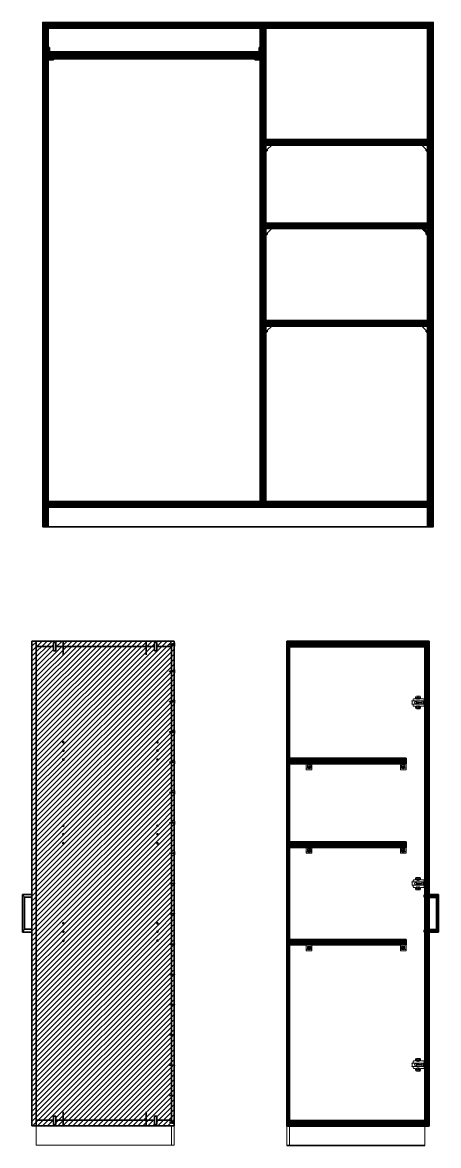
# Model space of a CAD drawing. Header units: millimetres. Extents: x -36975 to 2153, y -5493 to 9259.
# Drawn here: x -13756 to -12264, y -5493 to -1461 of the extents above; entities that cross this region are included whole.
import ezdxf

# ---------------------------------------------------------------- set-up
doc = ezdxf.new("R2010")
doc.units = ezdxf.units.MM
for name, color, linetype, lineweight in [('A-DETL-MCUT', 255, 'Continuous', 35), ('A-ELEV-MBE', 7, 'Continuous', 18), ('A-ELEV-MBE1', 7, 'Continuous', 18), ('A-SECT-MCUT', 7, 'Continuous', 35), ('A-SECT-MCUT1', 7, 'Continuous', 35)]:
    doc.layers.add(name, color=color, linetype=linetype, lineweight=lineweight)

msp = doc.modelspace()

# ---------------------------------------------------------------- hatches: boundary and pattern name
at = {"layer": 'A-SECT-MCUT', "lineweight": 13, "true_color": 0x636466}
h = msp.add_hatch(dxfattribs=at)
h.set_pattern_fill('ANSI31', color=251)
h.paths.add_polyline_path([(-12303.3, -1461.4), (-13663.3, -1461.4), (-13663.3, -1481.4), (-12303.3, -1481.4)])
h.paths.add_polyline_path([(-12883.3, -1481.4), (-12903.3, -1481.4), (-12903.3, -1556.4), (-12897.3, -1556.4), (-12895.8, -1557.4), (-12895.8, -1560.4), (-12897.3, -1561.4), (-12903.3, -1561.4), (-12903.3, -1586), (-12897.2, -1586.1), (-12895.7, -1587.1), (-12895.8, -1590.1), (-12897.3, -1591.1), (-12903.3, -1591), (-12903.3, -1596), (-12903.3, -3181.4), (-12883.3, -3181.4)])
h.paths.add_polyline_path([(-12283.3, -1461.4), (-12303.3, -1461.4), (-12303.3, -1481.4), (-12303.3, -2211), (-12294, -2211, -0.384664), (-12289.8, -2214.6), (-12289.8, -2214.6, -0.341781), (-12293.8, -2217.8), (-12303.3, -2217.8), (-12303.3, -2222.4), (-12303.3, -3271.4), (-12283.3, -3271.4)])
h.paths.add_polyline_path([(-12907.3, -1567), (-13659.3, -1567), (-13659.3, -1592), (-13644.3, -1592), (-12922.3, -1592), (-12907.3, -1592)])
h.paths.add_polyline_path([(-13663.3, -1461.4), (-13683.3, -1461.4), (-13683.3, -3271.4), (-13663.3, -3271.4), (-13663.3, -1591), (-13669.3, -1591.1), (-13670.8, -1590.1), (-13670.8, -1587.1), (-13669.3, -1586.1), (-13663.3, -1586), (-13663.3, -1561.4), (-13669.3, -1561.4), (-13670.8, -1560.4), (-13670.8, -1557.4), (-13669.3, -1556.4), (-13663.3, -1556.4), (-13663.3, -1551.4)])
h.paths.add_polyline_path([(-12303.3, -1881.4), (-12883.3, -1881.4), (-12883.3, -1901.4), (-12303.3, -1901.4)])
h.paths.add_polyline_path([(-12303.3, -2181.4), (-12883.3, -2181.4), (-12883.3, -2201.4), (-12321.3, -2201.4), (-12321.3, -2193.9), (-12316.3, -2193.9), (-12316.3, -2201.4), (-12303.3, -2201.4)])
h.paths.add_polyline_path([(-12303.3, -2531.4), (-12883.3, -2531.4), (-12883.3, -2551.4), (-12303.3, -2551.4)])
h.paths.add_polyline_path([(-12303.3, -3181.4), (-13663.3, -3181.4), (-13663.3, -3201.4), (-12303.3, -3201.4)])
h = msp.add_hatch(dxfattribs=at)
h.set_pattern_fill('ANSI31', color=251, scale=4)
h.paths.add_polyline_path([(-13221.8, -4443.2), (-13228.8, -4443.2), (-13229.4, -4442.8), (-13221.8, -4442.8), (-13221.8, -4334.4), (-13228.8, -4334.4), (-13229.4, -4334), (-13221.8, -4334), (-13221.8, -4225.7), (-13228.8, -4225.7), (-13229.4, -4225.3), (-13221.8, -4225.3), (-13221.8, -4116.9), (-13228.8, -4116.9), (-13229.4, -4116.5), (-13221.8, -4116.5), (-13221.8, -4008.2), (-13228.8, -4008.2), (-13229.4, -4007.8), (-13221.8, -4007.8), (-13221.8, -3899.4), (-13228.8, -3899.4), (-13229.4, -3899), (-13221.8, -3899), (-13221.8, -3790.7), (-13228.8, -3790.7), (-13229.4, -3790.3), (-13221.8, -3790.3), (-13221.8, -3701.7), (-13274.2, -3701.7), (-13274.2, -3716.7), (-13282.2, -3716.7), (-13282.2, -3701.7), (-13305.9, -3701.7), (-13636.4, -3701.7), (-13636.4, -3716.7), (-13644.4, -3716.7), (-13644.4, -3701.7), (-13706.8, -3701.7), (-13706.8, -5401.7), (-13644.4, -5401.7), (-13644.4, -5386.7), (-13636.4, -5386.7), (-13636.4, -5401.7), (-13612.7, -5401.7), (-13282.2, -5401.7), (-13282.2, -5386.7), (-13274.2, -5386.7), (-13274.2, -5401.7), (-13221.8, -5401.7)])
h.paths.add_polyline_path([(-13269.4, -4757.3, -1), (-13274.2, -4757.3, -1)], flags=16)
h.paths.add_polyline_path([(-13269.4, -4724.9, -1), (-13274.2, -4724.9, -1)], flags=16)
h.paths.add_polyline_path([(-13269.4, -4694.9, -1), (-13274.2, -4694.9, -1)], flags=16)
h.paths.add_polyline_path([(-13611.7, -4757.3, -1), (-13606.9, -4757.3, -1)], flags=16)
h.paths.add_polyline_path([(-13611.7, -4724.9, -1), (-13606.9, -4724.9, -1)], flags=16)
h.paths.add_polyline_path([(-13611.7, -4694.9, -1), (-13606.9, -4694.9, -1)], flags=16)
h.paths.add_polyline_path([(-13269.4, -4407.3, -1), (-13274.2, -4407.3, -1)], flags=16)
h.paths.add_polyline_path([(-13269.4, -4374.9, -1), (-13274.2, -4374.9, -1)], flags=16)
h.paths.add_polyline_path([(-13611.7, -4407.3, -1), (-13606.9, -4407.3, -1)], flags=16)
h.paths.add_polyline_path([(-13269.4, -4344.9, -1), (-13274.2, -4344.9, -1)], flags=16)
h.paths.add_polyline_path([(-13611.7, -4374.9, -1), (-13606.9, -4374.9, -1)], flags=16)
h.paths.add_polyline_path([(-13611.7, -4344.9, -1), (-13606.9, -4344.9, -1)], flags=16)
h.paths.add_polyline_path([(-13269.4, -4107.3, -1), (-13274.2, -4107.3, -1)], flags=16)
h.paths.add_polyline_path([(-13269.4, -4074.9, -1), (-13274.2, -4074.9, -1)], flags=16)
h.paths.add_polyline_path([(-13611.7, -4107.3, -1), (-13606.9, -4107.3, -1)], flags=16)
h.paths.add_polyline_path([(-13269.4, -4044.9, -1), (-13274.2, -4044.9, -1)], flags=16)
h.paths.add_polyline_path([(-13611.7, -4074.9, -1), (-13606.9, -4074.9, -1)], flags=16)
h.paths.add_polyline_path([(-13611.7, -4044.9, -1), (-13606.9, -4044.9, -1)], flags=16)
h.paths.add_polyline_path([(-13312, -3681.7), (-13610.4, -3681.7), (-13610.4, -3701.7), (-13312, -3701.7)])
h.paths.add_polyline_path([(-13221.8, -3691.7), (-13211.8, -3691.7), (-13211.8, -3689.1), (-13211.8, -3681.7), (-13312, -3681.7), (-13312, -3701.7), (-13305.9, -3701.7), (-13282.2, -3701.7), (-13282.2, -3686.7), (-13274.2, -3686.7), (-13274.2, -3701.7), (-13221.8, -3701.7), (-13221.8, -3694.3), (-13229.4, -3694.3), (-13228.8, -3693.9), (-13221.8, -3693.9)])
h.paths.add_polyline_path([(-13610.4, -3681.7), (-13706.8, -3681.7), (-13706.8, -3701.7), (-13644.4, -3701.7), (-13644.4, -3686.7), (-13636.4, -3686.7), (-13636.4, -3701.7), (-13610.4, -3701.7)])
h.paths.add_polyline_path([(-13211.8, -3694.3), (-13221.8, -3694.3), (-13221.8, -3701.7), (-13221.8, -3790.3), (-13211.8, -3790.3)])
h.paths.add_polyline_path([(-13211.8, -3790.7), (-13221.8, -3790.7), (-13221.8, -3899), (-13211.8, -3899), (-13211.8, -3894.2)])
h.paths.add_polyline_path([(-13211.8, -3899.4), (-13221.8, -3899.4), (-13221.8, -4007.8), (-13211.8, -4007.8)])
h.paths.add_polyline_path([(-13211.8, -4008.2), (-13221.8, -4008.2), (-13221.8, -4116.5), (-13211.8, -4116.5)])
h.paths.add_polyline_path([(-13211.8, -4116.9), (-13221.8, -4116.9), (-13221.8, -4225.3), (-13211.8, -4225.3), (-13211.8, -4220.5)])
h.paths.add_polyline_path([(-13211.8, -4225.7), (-13221.8, -4225.7), (-13221.8, -4334), (-13211.8, -4334), (-13211.8, -4329.2)])
h.paths.add_polyline_path([(-13211.8, -4334.4), (-13221.8, -4334.4), (-13221.8, -4442.8), (-13211.8, -4442.8)])
h.paths.add_polyline_path([(-13211.8, -5411.7), (-13221.8, -5411.7), (-13221.8, -5312.9), (-13211.8, -5312.9)])
h.paths.add_polyline_path([(-13211.8, -4443.2), (-13221.8, -4443.2), (-13221.8, -5312.9), (-13211.8, -5312.9)])
h.paths.add_polyline_path([(-13706.8, -3681.7), (-13721.8, -3681.7), (-13721.8, -5421.7), (-13706.8, -5421.7)])
h.paths.add_polyline_path([(-13612.7, -5401.7), (-13636.4, -5401.7), (-13636.4, -5416.7), (-13644.4, -5416.7), (-13644.4, -5401.7), (-13706.8, -5401.7), (-13706.8, -5421.7), (-13211.8, -5421.7), (-13211.8, -5411.7), (-13221.8, -5411.7), (-13221.8, -5401.7), (-13274.2, -5401.7), (-13274.2, -5416.7), (-13282.2, -5416.7), (-13282.2, -5401.7)])
h = msp.add_hatch(dxfattribs=at)
h.set_pattern_fill('ANSI31', color=251)
h.paths.add_polyline_path([(-12313.3, -3682.5), (-12808.3, -3682.5), (-12808.3, -3692.5), (-12798.3, -3692.5), (-12798.3, -3702.5), (-12313.3, -3702.5)])
h.paths.add_polyline_path([(-12380.8, -4102.5), (-12798.3, -4102.5), (-12798.3, -4122.5), (-12380.8, -4122.5)])
h.paths.add_polyline_path([(-12380.8, -4402.5), (-12798.3, -4402.5), (-12798.3, -4422.5), (-12380.8, -4422.5)])
h.paths.add_polyline_path([(-12380.8, -4752.5), (-12798.3, -4752.5), (-12798.3, -4772.5), (-12380.8, -4772.5)])
h.paths.add_polyline_path([(-12313.3, -5402.5), (-12798.3, -5402.5), (-12798.3, -5412.5), (-12808.3, -5412.5), (-12808.3, -5422.5), (-12313.3, -5422.5)])
h.paths.add_polyline_path([(-12798.3, -3702.5), (-12798.3, -3692.5), (-12808.3, -3692.5), (-12808.3, -5412.5), (-12798.3, -5412.5), (-12798.3, -5402.5)])
edge = h.paths.add_edge_path()
edge.add_line((-12298.3, -3682.5), (-12313.3, -3682.5))
edge.add_line((-12313.3, -3682.5), (-12313.3, -3702.5))
edge.add_line((-12313.3, -3702.5), (-12313.3, -5422.5))
edge.add_line((-12313.3, -5422.5), (-12298.3, -5422.5))
edge.add_line((-12298.3, -5422.5), (-12298.3, -4727.8))
edge.add_arc((-12293.2, -4722.2), 7.53, 177.0972, 227.9542, ccw=False)
edge.add_line((-12300.8, -4721.8), (-12298.5, -4721.8))
edge.add_line((-12298.5, -4721.8), (-12300.5, -4720))
edge.add_arc((-12293.2, -4722.2), 7.53, 132.0458, 163.4494, ccw=False)
edge.add_line((-12298.3, -4716.6), (-12298.3, -4602.3))
edge.add_arc((-12293.2, -4596.7), 7.53, 177.0972, 227.9542, ccw=False)
edge.add_line((-12300.8, -4596.3), (-12298.5, -4596.3))
edge.add_line((-12298.5, -4596.3), (-12300.5, -4594.5))
edge.add_arc((-12293.2, -4596.7), 7.53, 132.0458, 163.4494, ccw=False)
edge.add_line((-12298.3, -4591.1), (-12298.3, -3682.5))
h.paths.add_polyline_path([(-12264.3, -4591.7), (-12298.3, -4591.7), (-12298.3, -4595.4), (-12292.5, -4595.4), (-12289.5, -4596.6), (-12292.5, -4597.8), (-12277.5, -4597.8), (-12298.3, -4597.8), (-12298.3, -4600.7), (-12298.3, -4601.7), (-12271.3, -4601.7), (-12271.3, -4717.2), (-12298.3, -4717.2), (-12298.3, -4720.9), (-12292.5, -4720.9), (-12289.5, -4722.1), (-12292.5, -4723.3), (-12277.5, -4723.3), (-12298.3, -4723.3), (-12298.3, -4727.2), (-12264.3, -4727.2)])

# ---------------------------------------------------------------- linework, layer by layer
msp.add_line((-12903.3, -1551.4), (-12903.3, -1596))
msp.add_line((-12903.3, -1551.4), (-12903.3, -1596))
at = {"layer": 'A-DETL-MCUT'}
for points in [[(-13636.4, -3686.7), (-13644.4, -3686.7), (-13644.4, -3716.7), (-13636.4, -3716.7)], [(-13274.2, -3686.7), (-13282.2, -3686.7), (-13282.2, -3716.7), (-13274.2, -3716.7)], [(-13636.4, -5416.7), (-13644.4, -5416.7), (-13644.4, -5386.7), (-13636.4, -5386.7)], [(-13274.2, -5416.7), (-13282.2, -5416.7), (-13282.2, -5386.7), (-13274.2, -5386.7)]]:
    msp.add_lwpolyline(points, close=True, dxfattribs=at)
for centre in [(-13609.3, -4044.9), (-13271.8, -4044.9), (-13609.3, -4074.9), (-13609.3, -4107.3), (-13271.8, -4074.9), (-13271.8, -4107.3), (-13609.3, -4344.9), (-13271.8, -4344.9), (-13609.3, -4374.9), (-13271.8, -4374.9), (-13609.3, -4407.3), (-13271.8, -4407.3), (-13609.3, -4694.9), (-13271.8, -4694.9), (-13609.3, -4724.9), (-13609.3, -4757.3), (-13271.8, -4724.9), (-13271.8, -4757.3)]:
    msp.add_circle(centre, 2.41, dxfattribs=at)
at = {"layer": 'A-ELEV-MBE'}
for p, q in [((-12738.3, -4438.5), (-12734.3, -4438.5)), ((-13755.8, -4590.9), (-13748.8, -4600.9)), ((-13748.8, -4716.4), (-13755.8, -4726.4)), ((-13706.8, -5491.7), (-13706.8, -5421.7)), ((-13221.8, -5421.7), (-13221.8, -5491.7)), ((-13211.8, -5421.7), (-13211.8, -5491.7)), ((-12808.3, -5422.5), (-12808.3, -5492.5)), ((-12798.3, -5422.5), (-12798.3, -5492.5)), ((-12313.3, -5492.5), (-12313.3, -5422.5)), ((-13211.8, -5491.7), (-13706.8, -5491.7))]:
    msp.add_line(p, q, dxfattribs=at)
at = {"layer": 'A-ELEV-MBE1'}
for p, q in [((-12314.8, -3896.5), (-12359.8, -3896.5)), ((-12359.8, -3897.5), (-12359.8, -3896.5)), ((-12359.8, -3897.5), (-12358.3, -3897.5)), ((-12359.8, -3908.5), (-12359.8, -3907.5)), ((-12359.8, -3907.5), (-12358.3, -3907.5)), ((-12314.8, -3908.5), (-12359.8, -3908.5)), ((-12358.3, -3907.5), (-12358.3, -3897.5)), ((-12354.8, -3891), (-12354.8, -3896.5)), ((-12354.8, -3908.5), (-12354.8, -3914)), ((-12346.8, -3889), (-12352.8, -3889)), ((-12346.8, -3889), (-12346.8, -3883)), ((-12344.8, -3898.1), (-12344.8, -3907)), ((-12343.8, -3880), (-12331.8, -3880)), ((-12343.3, -3885.5), (-12343.3, -3888.7)), ((-12342.8, -3898.9), (-12342.8, -3906.1)), ((-12333.2, -3900.5), (-12341.5, -3900.5)), ((-12341.5, -3904.5), (-12333.2, -3904.5)), ((-12339.3, -3888.7), (-12339.3, -3885.5)), ((-12336.3, -3885.5), (-12336.3, -3888.7)), ((-12332.3, -3888.7), (-12332.3, -3885.5)), ((-12328.8, -3883), (-12328.8, -3889)), ((-12328.8, -3889), (-12317.8, -3889)), ((-12322.7, -3896.5), (-12322.7, -3908.5)), ((-12314.8, -3897.5), (-12317.8, -3897.5)), ((-12317.8, -3907.5), (-12317.8, -3897.5)), ((-12314.8, -3907.5), (-12317.8, -3907.5)), ((-12315.8, -3891), (-12315.8, -3896.5)), ((-12315.8, -3897.5), (-12315.8, -3907.5)), ((-12315.8, -3908.5), (-12315.8, -3914)), ((-12314.8, -3881.5), (-12314.8, -3923.5)), ((-12314.8, -3897.5), (-12314.8, -3896.5)), ((-12314.8, -3907.5), (-12314.8, -3908.5)), ((-12313.3, -3880), (-12313.3, -3880)), ((-12346.8, -3916), (-12352.8, -3916)), ((-12346.8, -3922), (-12346.8, -3916)), ((-12331.8, -3925), (-12343.8, -3925)), ((-12343.5, -3919.8), (-12343.5, -3916.1)), ((-12339, -3916.1), (-12339, -3919.8)), ((-12336.5, -3919.8), (-12336.5, -3916.1)), ((-12332, -3916.1), (-12332, -3919.8)), ((-12328.8, -3916), (-12328.8, -3922)), ((-12328.8, -3916), (-12317.8, -3916)), ((-12313.3, -3925), (-12313.3, -3925)), ((-12718.3, -4122.5), (-12738.3, -4122.5)), ((-12738.3, -4122.5), (-12738.3, -4143.5)), ((-12738.3, -4138.5), (-12734.3, -4138.5)), ((-12718.3, -4143.5), (-12738.3, -4143.5)), ((-12722.3, -4127.5), (-12734.3, -4127.5)), ((-12734.3, -4138.5), (-12734.3, -4127.5)), ((-12722.3, -4138.5), (-12722.3, -4127.5)), ((-12718.3, -4138.5), (-12722.3, -4138.5)), ((-12718.3, -4122.5), (-12718.3, -4143.5)), ((-12400.8, -4122.5), (-12400.8, -4143.5)), ((-12400.8, -4138.5), (-12396.8, -4138.5)), ((-12380.8, -4143.5), (-12400.8, -4143.5)), ((-12384.8, -4127.5), (-12396.8, -4127.5)), ((-12396.8, -4138.5), (-12396.8, -4127.5)), ((-12391.4, -4134.9), (-12394.4, -4134.9)), ((-12391.4, -4136.2), (-12394.4, -4136.2)), ((-12391.4, -4134.9), (-12391.4, -4131.9)), ((-12391.4, -4136.2), (-12391.4, -4139.2)), ((-12390.1, -4134.9), (-12390.1, -4131.9)), ((-12390.1, -4134.9), (-12387.1, -4134.9)), ((-12390.1, -4136.2), (-12390.1, -4139.2)), ((-12390.1, -4136.2), (-12387.1, -4136.2)), ((-12384.8, -4138.5), (-12384.8, -4127.5)), ((-12380.8, -4138.5), (-12384.8, -4138.5)), ((-12380.8, -4122.5), (-12380.8, -4143.5)), ((-12738.3, -4422.5), (-12738.3, -4443.5)), ((-12722.3, -4427.5), (-12734.3, -4427.5)), ((-12734.3, -4438.5), (-12734.3, -4427.5)), ((-12722.3, -4438.5), (-12722.3, -4427.5)), ((-12718.3, -4422.5), (-12718.3, -4443.5)), ((-12400.8, -4422.5), (-12400.8, -4443.5)), ((-12384.8, -4427.5), (-12396.8, -4427.5)), ((-12396.8, -4438.5), (-12396.8, -4427.5)), ((-12391.4, -4434.9), (-12391.4, -4431.9)), ((-12390.1, -4434.9), (-12390.1, -4431.9)), ((-12384.8, -4438.5), (-12384.8, -4427.5)), ((-12380.8, -4422.5), (-12380.8, -4443.5)), ((-12718.3, -4443.5), (-12738.3, -4443.5)), ((-12718.3, -4438.5), (-12722.3, -4438.5)), ((-12400.8, -4438.5), (-12396.8, -4438.5)), ((-12380.8, -4443.5), (-12400.8, -4443.5)), ((-12391.4, -4434.9), (-12394.4, -4434.9)), ((-12391.4, -4436.2), (-12394.4, -4436.2)), ((-12391.4, -4436.2), (-12391.4, -4439.2)), ((-12390.1, -4434.9), (-12387.1, -4434.9)), ((-12390.1, -4436.2), (-12390.1, -4439.2)), ((-12390.1, -4436.2), (-12387.1, -4436.2)), ((-12380.8, -4438.5), (-12384.8, -4438.5)), ((-12314.8, -4546.5), (-12359.8, -4546.5)), ((-12359.8, -4547.5), (-12359.8, -4546.5)), ((-12359.8, -4547.5), (-12358.3, -4547.5)), ((-12358.3, -4557.5), (-12358.3, -4547.5)), ((-12354.8, -4541), (-12354.8, -4546.5)), ((-12346.8, -4539), (-12352.8, -4539)), ((-12346.8, -4539), (-12346.8, -4533)), ((-12344.8, -4548.1), (-12344.8, -4557)), ((-12343.8, -4530), (-12331.8, -4530)), ((-12343.3, -4535.5), (-12343.3, -4538.7)), ((-12342.8, -4548.9), (-12342.8, -4556.1)), ((-12333.2, -4550.5), (-12341.5, -4550.5)), ((-12341.5, -4554.5), (-12333.2, -4554.5)), ((-12339.3, -4538.7), (-12339.3, -4535.5)), ((-12336.3, -4535.5), (-12336.3, -4538.7)), ((-12332.3, -4538.7), (-12332.3, -4535.5)), ((-12328.8, -4533), (-12328.8, -4539)), ((-12328.8, -4539), (-12317.8, -4539)), ((-12322.7, -4546.5), (-12322.7, -4558.5)), ((-12314.8, -4547.5), (-12317.8, -4547.5)), ((-12317.8, -4557.5), (-12317.8, -4547.5)), ((-12315.8, -4541), (-12315.8, -4546.5)), ((-12315.8, -4547.5), (-12315.8, -4557.5)), ((-12314.8, -4531.5), (-12314.8, -4573.5)), ((-12314.8, -4547.5), (-12314.8, -4546.5)), ((-12313.3, -4530), (-12313.3, -4530)), ((-12359.8, -4558.5), (-12359.8, -4557.5)), ((-12359.8, -4557.5), (-12358.3, -4557.5)), ((-12314.8, -4558.5), (-12359.8, -4558.5)), ((-12354.8, -4558.5), (-12354.8, -4564)), ((-12346.8, -4566), (-12352.8, -4566)), ((-12346.8, -4572), (-12346.8, -4566)), ((-12331.8, -4575), (-12343.8, -4575)), ((-12343.5, -4569.8), (-12343.5, -4566.1)), ((-12339, -4566.1), (-12339, -4569.8)), ((-12336.5, -4569.8), (-12336.5, -4566.1)), ((-12332, -4566.1), (-12332, -4569.8)), ((-12328.8, -4566), (-12328.8, -4572)), ((-12328.8, -4566), (-12317.8, -4566)), ((-12314.8, -4557.5), (-12317.8, -4557.5)), ((-12315.8, -4558.5), (-12315.8, -4564)), ((-12314.8, -4557.5), (-12314.8, -4558.5)), ((-12313.3, -4575), (-12313.3, -4575)), ((-12738.3, -4772.5), (-12738.3, -4793.5)), ((-12738.3, -4788.5), (-12734.3, -4788.5)), ((-12718.3, -4793.5), (-12738.3, -4793.5)), ((-12722.3, -4777.5), (-12734.3, -4777.5)), ((-12734.3, -4788.5), (-12734.3, -4777.5)), ((-12722.3, -4788.5), (-12722.3, -4777.5)), ((-12718.3, -4788.5), (-12722.3, -4788.5)), ((-12718.3, -4772.5), (-12718.3, -4793.5)), ((-12400.8, -4772.5), (-12400.8, -4793.5)), ((-12400.8, -4788.5), (-12396.8, -4788.5)), ((-12380.8, -4793.5), (-12400.8, -4793.5)), ((-12384.8, -4777.5), (-12396.8, -4777.5)), ((-12396.8, -4788.5), (-12396.8, -4777.5)), ((-12384.8, -4788.5), (-12384.8, -4777.5)), ((-12380.8, -4788.5), (-12384.8, -4788.5)), ((-12380.8, -4772.5), (-12380.8, -4793.5)), ((-12314.8, -5196.5), (-12359.8, -5196.5)), ((-12359.8, -5197.5), (-12359.8, -5196.5)), ((-12359.8, -5197.5), (-12358.3, -5197.5)), ((-12358.3, -5207.5), (-12358.3, -5197.5)), ((-12354.8, -5191), (-12354.8, -5196.5)), ((-12346.8, -5189), (-12352.8, -5189)), ((-12346.8, -5189), (-12346.8, -5183)), ((-12344.8, -5198.1), (-12344.8, -5207)), ((-12343.8, -5180), (-12331.8, -5180)), ((-12343.3, -5185.5), (-12343.3, -5188.7)), ((-12342.8, -5198.9), (-12342.8, -5206.1)), ((-12339.3, -5188.7), (-12339.3, -5185.5)), ((-12336.3, -5185.5), (-12336.3, -5188.7)), ((-12332.3, -5188.7), (-12332.3, -5185.5)), ((-12328.8, -5183), (-12328.8, -5189)), ((-12328.8, -5189), (-12317.8, -5189)), ((-12322.7, -5196.5), (-12322.7, -5208.5)), ((-12314.8, -5197.5), (-12317.8, -5197.5)), ((-12317.8, -5207.5), (-12317.8, -5197.5)), ((-12315.8, -5191), (-12315.8, -5196.5)), ((-12315.8, -5197.5), (-12315.8, -5207.5)), ((-12314.8, -5181.5), (-12314.8, -5223.5)), ((-12314.8, -5197.5), (-12314.8, -5196.5)), ((-12313.3, -5180), (-12313.3, -5180)), ((-12359.8, -5208.5), (-12359.8, -5207.5)), ((-12359.8, -5207.5), (-12358.3, -5207.5)), ((-12314.8, -5208.5), (-12359.8, -5208.5)), ((-12354.8, -5208.5), (-12354.8, -5214)), ((-12346.8, -5216), (-12352.8, -5216)), ((-12346.8, -5222), (-12346.8, -5216)), ((-12331.8, -5225), (-12343.8, -5225)), ((-12343.5, -5219.8), (-12343.5, -5216.1)), ((-12333.2, -5200.5), (-12341.5, -5200.5)), ((-12341.5, -5204.5), (-12333.2, -5204.5)), ((-12339, -5216.1), (-12339, -5219.8)), ((-12336.5, -5219.8), (-12336.5, -5216.1)), ((-12332, -5216.1), (-12332, -5219.8)), ((-12328.8, -5216), (-12328.8, -5222)), ((-12328.8, -5216), (-12317.8, -5216)), ((-12314.8, -5207.5), (-12317.8, -5207.5)), ((-12315.8, -5208.5), (-12315.8, -5214)), ((-12314.8, -5207.5), (-12314.8, -5208.5)), ((-12313.3, -5225), (-12313.3, -5225))]:
    msp.add_line(p, q, dxfattribs=at)
at = {"layer": 'A-ELEV-MBE1', "linetype": 'Continuous'}
for p, q in [((-12728.9, -4134.9), (-12731.9, -4134.9)), ((-12728.9, -4136.2), (-12731.9, -4136.2)), ((-12728.9, -4134.9), (-12728.9, -4131.9)), ((-12728.9, -4136.2), (-12728.9, -4139.2)), ((-12727.6, -4134.9), (-12727.6, -4131.9)), ((-12727.6, -4134.9), (-12724.6, -4134.9)), ((-12727.6, -4136.2), (-12727.6, -4139.2)), ((-12727.6, -4136.2), (-12724.6, -4136.2)), ((-12728.9, -4434.9), (-12728.9, -4431.9)), ((-12727.6, -4434.9), (-12727.6, -4431.9)), ((-12728.9, -4434.9), (-12731.9, -4434.9)), ((-12728.9, -4436.2), (-12731.9, -4436.2)), ((-12728.9, -4436.2), (-12728.9, -4439.2)), ((-12727.6, -4434.9), (-12724.6, -4434.9)), ((-12727.6, -4436.2), (-12727.6, -4439.2)), ((-12727.6, -4436.2), (-12724.6, -4436.2)), ((-12728.9, -4784.9), (-12731.9, -4784.9)), ((-12728.9, -4786.2), (-12731.9, -4786.2)), ((-12728.9, -4784.9), (-12728.9, -4781.9)), ((-12728.9, -4786.2), (-12728.9, -4789.2)), ((-12727.6, -4784.9), (-12727.6, -4781.9)), ((-12727.6, -4784.9), (-12724.6, -4784.9)), ((-12727.6, -4786.2), (-12727.6, -4789.2)), ((-12727.6, -4786.2), (-12724.6, -4786.2)), ((-12391.4, -4784.9), (-12394.4, -4784.9)), ((-12391.4, -4786.2), (-12394.4, -4786.2)), ((-12391.4, -4784.9), (-12391.4, -4781.9)), ((-12391.4, -4786.2), (-12391.4, -4789.2)), ((-12390.1, -4784.9), (-12390.1, -4781.9)), ((-12390.1, -4784.9), (-12387.1, -4784.9)), ((-12390.1, -4786.2), (-12390.1, -4789.2)), ((-12390.1, -4786.2), (-12387.1, -4786.2))]:
    msp.add_line(p, q, dxfattribs=at)
at = {"layer": 'A-ELEV-MBE1'}
for centre, radius in [((-12345.5, -3902.5), 4.5), ((-12334.3, -3902.5), 2), ((-12327.4, -3902.5), 2), ((-12728.3, -4135.5), 5), ((-12390.8, -4135.5), 5), ((-12728.3, -4435.5), 5), ((-12390.8, -4435.5), 5), ((-12345.5, -4552.5), 4.5), ((-12334.3, -4552.5), 2), ((-12327.4, -4552.5), 2), ((-12728.3, -4785.5), 5), ((-12390.8, -4785.5), 5), ((-12345.5, -5202.5), 4.5), ((-12334.3, -5202.5), 2), ((-12327.4, -5202.5), 2)]:
    msp.add_circle(centre, radius, dxfattribs=at)
for centre, radius, start, end in [((-12352.8, -3891), 2, 90, 180), ((-12343.8, -3883), 3, 90, 180), ((-12341.3, -3885.5), 2, 90, 180), ((-12341.3, -3888.7), 2, 180, 270), ((-12341.3, -3885.5), 2, 0, 90), ((-12341.3, -3888.7), 2, 270, 0), ((-12334.3, -3885.5), 2, 90, 180), ((-12334.3, -3888.7), 2, 180, 270), ((-12334.3, -3885.5), 2, 0, 90), ((-12334.3, -3888.7), 2, 270, 0), ((-12333.2, -3902.5), 2, 0, 90), ((-12333.2, -3902.5), 2, 270, 0), ((-12331.8, -3883), 3, 0, 90), ((-12317.8, -3891), 2, 0, 90), ((-12313.3, -3881.5), 1.5, 90, 180), ((-12352.8, -3914), 2, 180, 270), ((-12343.8, -3922), 3, 180, 270), ((-12341.3, -3916.1), 2.25, 90, 180), ((-12341.3, -3919.8), 2.25, 180, 270), ((-12341.3, -3916.1), 2.25, 0, 90), ((-12341.3, -3919.8), 2.25, 270, 0), ((-12334.3, -3916.1), 2.25, 90, 180), ((-12334.3, -3919.8), 2.25, 180, 270), ((-12334.3, -3916.1), 2.25, 0, 90), ((-12334.3, -3919.8), 2.25, 270, 0), ((-12331.8, -3922), 3, 270, 0), ((-12317.8, -3914), 2, 270, 0), ((-12313.3, -3923.5), 1.5, 180, 270), ((-12390.8, -4135.5), 3.7, 169.7597, 190.2403), ((-12390.8, -4135.5), 3.7, 79.7597, 100.2403), ((-12390.8, -4135.5), 3.7, 259.7597, 280.2403), ((-12390.8, -4135.5), 3.7, 349.7597, 10.2403), ((-12390.8, -4435.5), 3.7, 79.7597, 100.2403), ((-12390.8, -4435.5), 3.7, 169.7597, 190.2403), ((-12390.8, -4435.5), 3.7, 259.7597, 280.2403), ((-12390.8, -4435.5), 3.7, 349.7597, 10.2403), ((-12352.8, -4541), 2, 90, 180), ((-12343.8, -4533), 3, 90, 180), ((-12341.3, -4535.5), 2, 90, 180), ((-12341.3, -4538.7), 2, 180, 270), ((-12341.3, -4535.5), 2, 0, 90), ((-12341.3, -4538.7), 2, 270, 0), ((-12334.3, -4535.5), 2, 90, 180), ((-12334.3, -4538.7), 2, 180, 270), ((-12334.3, -4535.5), 2, 0, 90), ((-12334.3, -4538.7), 2, 270, 0), ((-12333.2, -4552.5), 2, 0, 90), ((-12333.2, -4552.5), 2, 270, 0), ((-12331.8, -4533), 3, 0, 90), ((-12317.8, -4541), 2, 0, 90), ((-12313.3, -4531.5), 1.5, 90, 180), ((-12352.8, -4564), 2, 180, 270), ((-12343.8, -4572), 3, 180, 270), ((-12341.3, -4566.1), 2.25, 90, 180), ((-12341.3, -4569.8), 2.25, 180, 270), ((-12341.3, -4566.1), 2.25, 0, 90), ((-12341.3, -4569.8), 2.25, 270, 0), ((-12334.3, -4566.1), 2.25, 90, 180), ((-12334.3, -4569.8), 2.25, 180, 270), ((-12334.3, -4566.1), 2.25, 0, 90), ((-12334.3, -4569.8), 2.25, 270, 0), ((-12331.8, -4572), 3, 270, 0), ((-12317.8, -4564), 2, 270, 0), ((-12313.3, -4573.5), 1.5, 180, 270), ((-12352.8, -5191), 2, 90, 180), ((-12343.8, -5183), 3, 90, 180), ((-12341.3, -5185.5), 2, 90, 180), ((-12341.3, -5188.7), 2, 180, 270), ((-12341.3, -5185.5), 2, 0, 90), ((-12341.3, -5188.7), 2, 270, 0), ((-12334.3, -5185.5), 2, 90, 180), ((-12334.3, -5188.7), 2, 180, 270), ((-12334.3, -5185.5), 2, 0, 90), ((-12334.3, -5188.7), 2, 270, 0), ((-12331.8, -5183), 3, 0, 90), ((-12317.8, -5191), 2, 0, 90), ((-12313.3, -5181.5), 1.5, 90, 180), ((-12352.8, -5214), 2, 180, 270), ((-12343.8, -5222), 3, 180, 270), ((-12341.3, -5216.1), 2.25, 90, 180), ((-12341.3, -5219.8), 2.25, 180, 270), ((-12341.3, -5216.1), 2.25, 0, 90), ((-12341.3, -5219.8), 2.25, 270, 0), ((-12334.3, -5216.1), 2.25, 90, 180), ((-12334.3, -5219.8), 2.25, 180, 270), ((-12334.3, -5216.1), 2.25, 0, 90), ((-12334.3, -5219.8), 2.25, 270, 0), ((-12333.2, -5202.5), 2, 0, 90), ((-12333.2, -5202.5), 2, 270, 0), ((-12331.8, -5222), 3, 270, 0), ((-12317.8, -5214), 2, 270, 0), ((-12313.3, -5223.5), 1.5, 180, 270)]:
    msp.add_arc(centre, radius, start, end, dxfattribs=at)
at = {"layer": 'A-ELEV-MBE1', "linetype": 'Continuous'}
for centre, start, end in [((-12728.3, -4135.5), 169.7597, 190.2403), ((-12728.3, -4135.5), 79.7597, 100.2403), ((-12728.3, -4135.5), 259.7597, 280.2403), ((-12728.3, -4135.5), 349.7597, 10.2403), ((-12728.3, -4435.5), 79.7597, 100.2403), ((-12728.3, -4435.5), 169.7597, 190.2403), ((-12728.3, -4435.5), 259.7597, 280.2403), ((-12728.3, -4435.5), 349.7597, 10.2403), ((-12728.3, -4785.5), 169.7597, 190.2403), ((-12728.3, -4785.5), 79.7597, 100.2403), ((-12728.3, -4785.5), 259.7597, 280.2403), ((-12728.3, -4785.5), 349.7597, 10.2403), ((-12390.8, -4785.5), 169.7597, 190.2403), ((-12390.8, -4785.5), 79.7597, 100.2403), ((-12390.8, -4785.5), 259.7597, 280.2403), ((-12390.8, -4785.5), 349.7597, 10.2403)]:
    msp.add_arc(centre, 3.7, start, end, dxfattribs=at)
at = {"layer": 'A-SECT-MCUT'}
for p, q in [((-13663.3, -1481.4), (-12303.3, -1481.4)), ((-12903.3, -1481.4), (-12903.3, -3181.4)), ((-12883.3, -1481.4), (-12883.3, -3181.4)), ((-12907.3, -1567), (-13659.3, -1567)), ((-12922.3, -1592), (-13644.3, -1592)), ((-12883.3, -1881.4), (-12303.3, -1881.4)), ((-12883.3, -1901.4), (-12303.3, -1901.4)), ((-12883.3, -2181.4), (-12303.3, -2181.4)), ((-12883.3, -2201.4), (-12303.3, -2201.4)), ((-12321.3, -2201.4), (-12321.3, -2193.9)), ((-12321.3, -2193.9), (-12316.3, -2193.9)), ((-12316.3, -2193.9), (-12316.3, -2201.4)), ((-12883.3, -2531.4), (-12303.3, -2531.4)), ((-12883.3, -2551.4), (-12303.3, -2551.4)), ((-13663.3, -3181.4), (-12303.3, -3181.4)), ((-13663.3, -3201.4), (-12303.3, -3201.4)), ((-13663.3, -3271.4), (-12303.3, -3271.4)), ((-13721.8, -3681.7), (-13211.8, -3681.7)), ((-13721.8, -5421.7), (-13721.8, -3681.7)), ((-13706.8, -5421.7), (-13706.8, -3681.7)), ((-13706.8, -3701.7), (-13644.4, -3701.7)), ((-13636.4, -3701.7), (-13304.5, -3701.7)), ((-13305.9, -3701.7), (-13282.2, -3701.7)), ((-13274.2, -3701.7), (-13221.8, -3701.7)), ((-13211.8, -3691.7), (-13221.8, -3691.7)), ((-13221.8, -3691.7), (-13221.8, -3701.7)), ((-13221.8, -3701.7), (-13221.8, -5411.7)), ((-13211.8, -3681.7), (-13211.8, -5421.7)), ((-12298.3, -3682.5), (-12808.3, -3682.5)), ((-12808.3, -3682.5), (-12808.3, -5422.5)), ((-12808.3, -3692.5), (-12798.3, -3692.5)), ((-12798.3, -3692.5), (-12798.3, -3702.5)), ((-12313.3, -3702.5), (-12798.3, -3702.5)), ((-12798.3, -3702.5), (-12798.3, -5412.5)), ((-12313.3, -5422.5), (-12313.3, -3682.5)), ((-12298.3, -5422.5), (-12298.3, -3682.5)), ((-12798.3, -4102.5), (-12380.8, -4102.5)), ((-12380.8, -4122.5), (-12380.8, -4102.5)), ((-12798.3, -4122.5), (-12380.8, -4122.5)), ((-12798.3, -4402.5), (-12380.8, -4402.5)), ((-12798.3, -4422.5), (-12380.8, -4422.5)), ((-12380.8, -4422.5), (-12380.8, -4402.5)), ((-13721.8, -4590.9), (-13755.8, -4590.9)), ((-13755.8, -4590.9), (-13755.8, -4726.4)), ((-12298.3, -4591.7), (-12264.3, -4591.7)), ((-12264.3, -4591.7), (-12264.3, -4727.2)), ((-13721.8, -4600.9), (-13748.8, -4600.9)), ((-13748.8, -4600.9), (-13748.8, -4716.4)), ((-12298.3, -4601.7), (-12271.3, -4601.7)), ((-12271.3, -4601.7), (-12271.3, -4717.2)), ((-13748.8, -4716.4), (-13721.8, -4716.4)), ((-13755.8, -4726.4), (-13721.8, -4726.4)), ((-12798.3, -4752.5), (-12380.8, -4752.5)), ((-12380.8, -4772.5), (-12380.8, -4752.5)), ((-12271.3, -4717.2), (-12298.3, -4717.2)), ((-12264.3, -4727.2), (-12298.3, -4727.2)), ((-12798.3, -4772.5), (-12380.8, -4772.5)), ((-13644.4, -5401.7), (-13706.8, -5401.7)), ((-13612.7, -5401.7), (-13636.4, -5401.7)), ((-13282.2, -5401.7), (-13612.7, -5401.7)), ((-13221.8, -5401.7), (-13274.2, -5401.7)), ((-13706.8, -5421.7), (-13721.8, -5421.7)), ((-13211.8, -5421.7), (-13706.8, -5421.7)), ((-13221.8, -5411.7), (-13211.8, -5411.7)), ((-12798.3, -5412.5), (-12808.3, -5412.5)), ((-12808.3, -5422.5), (-12313.3, -5422.5)), ((-12798.3, -5402.5), (-12313.3, -5402.5)), ((-12313.3, -5422.5), (-12298.3, -5422.5)), ((-12808.3, -5492.5), (-12313.3, -5492.5))]:
    msp.add_line(p, q, dxfattribs=at)
for points in [[(-12303.3, -2215.7), (-12303.3, -3271.4), (-12283.3, -3271.4), (-12283.3, -1461.4), (-13683.3, -1461.4), (-13683.3, -3271.4), (-13663.3, -3271.4), (-13663.3, -1461.4)], [(-12303.3, -1461.4), (-12303.3, -2213)]]:
    msp.add_lwpolyline(points, dxfattribs=at)
at = {"layer": 'A-SECT-MCUT1'}
for p, q in [((-13670.8, -1557.4), (-13669.3, -1556.4)), ((-13670.8, -1557.4), (-13670.8, -1560.4)), ((-13670.8, -1560.4), (-13669.3, -1561.4)), ((-13663.3, -1556.4), (-13669.3, -1556.4)), ((-13669.3, -1556.4), (-13669.3, -1561.4)), ((-13669.3, -1561.4), (-13663.3, -1561.4)), ((-13663.3, -1551.4), (-13663.3, -1596)), ((-13663.3, -1551.4), (-13659.3, -1551.4)), ((-13663.3, -1551.4), (-13659.3, -1551.4)), ((-13659.3, -1551.4), (-13659.3, -1573.7)), ((-13659.3, -1551.4), (-13659.3, -1592)), ((-12903.3, -1551.4), (-12907.3, -1551.4)), ((-12907.3, -1551.4), (-12907.3, -1592)), ((-12903.3, -1551.4), (-12907.3, -1551.4)), ((-12903.3, -1556.4), (-12897.3, -1556.4)), ((-12897.3, -1561.4), (-12903.3, -1561.4)), ((-12897.3, -1556.4), (-12897.3, -1561.4)), ((-12895.8, -1557.4), (-12897.3, -1556.4)), ((-12895.8, -1560.4), (-12897.3, -1561.4)), ((-12895.8, -1557.4), (-12895.8, -1560.4)), ((-13670.8, -1587.1), (-13669.3, -1586.1)), ((-13670.8, -1590.1), (-13670.8, -1587.1)), ((-13670.8, -1590.1), (-13669.3, -1591.1)), ((-13669.3, -1586.1), (-13663.3, -1586)), ((-13669.3, -1591.1), (-13669.3, -1586.1)), ((-13663.3, -1591), (-13669.3, -1591.1)), ((-13663.3, -1596), (-13644.3, -1596)), ((-13663.3, -1596), (-13644.3, -1596)), ((-13659.3, -1592), (-13644.3, -1592)), ((-13644.3, -1592), (-13644.3, -1596)), ((-13644.3, -1592), (-13644.3, -1596)), ((-12922.3, -1592), (-12922.3, -1596)), ((-12922.3, -1592), (-12922.3, -1596)), ((-12907.3, -1592), (-12922.3, -1592)), ((-12903.3, -1596), (-12922.3, -1596)), ((-12903.3, -1596), (-12918.3, -1596)), ((-12903.3, -1591), (-12897.3, -1591.1)), ((-12897.2, -1586.1), (-12903.2, -1586)), ((-12897.3, -1591.1), (-12897.2, -1586.1)), ((-12895.8, -1590.1), (-12897.3, -1591.1)), ((-12895.7, -1587.1), (-12897.2, -1586.1)), ((-12895.8, -1590.1), (-12895.7, -1587.1)), ((-12883.3, -1922.4), (-12878.3, -1922.4)), ((-12878.3, -1917.4), (-12862.3, -1901.4)), ((-12878.3, -1917.4), (-12878.3, -1922.4)), ((-12303.3, -1901.4), (-12324.3, -1901.4)), ((-12308.3, -1917.4), (-12324.3, -1901.4)), ((-12308.3, -1917.4), (-12308.3, -1922.4)), ((-12303.3, -1922.4), (-12308.3, -1922.4)), ((-12303.3, -1901.4), (-12303.3, -1922.4)), ((-12878.3, -2217.4), (-12862.3, -2201.4)), ((-12303.3, -2201.4), (-12324.3, -2201.4)), ((-12309, -2216.6), (-12324.3, -2201.4)), ((-12320.3, -2193.9), (-12321.3, -2195.4)), ((-12321.3, -2201.4), (-12321.3, -2195.4)), ((-12321.3, -2195.4), (-12316.3, -2195.4)), ((-12320.3, -2193.9), (-12317.3, -2193.9)), ((-12308.3, -2206.4), (-12319.3, -2206.4)), ((-12317.3, -2193.9), (-12316.3, -2195.4)), ((-12316.3, -2195.4), (-12316.3, -2201.4)), ((-12309, -2213.9), (-12308.5, -2214.4)), ((-12308.5, -2214.4), (-12309, -2214.9)), ((-12308.3, -2206.4), (-12308.3, -2209.4)), ((-12305.2, -2212), (-12306.6, -2216.8)), ((-12303.7, -2212), (-12305.1, -2216.8)), ((-12302.2, -2212), (-12303.6, -2216.8)), ((-12303.3, -2201.4), (-12303.3, -2213)), ((-12303.3, -2211), (-12294, -2211)), ((-12303.3, -2213), (-12290.3, -2213)), ((-12303.3, -2215.8), (-12290.3, -2215.8)), ((-12303.3, -2215.8), (-12303.3, -2222.4)), ((-12300.7, -2212), (-12302.1, -2216.8)), ((-12299.2, -2212), (-12300.6, -2216.8)), ((-12297.7, -2212), (-12299.1, -2216.8)), ((-12296.2, -2212), (-12297.6, -2216.8)), ((-12294.7, -2212), (-12296.1, -2216.8)), ((-12883.3, -2222.4), (-12878.3, -2222.4)), ((-12878.3, -2217.4), (-12878.3, -2222.4)), ((-12308.3, -2219.4), (-12308.3, -2222.4)), ((-12303.3, -2222.4), (-12308.3, -2222.4)), ((-12303.3, -2217.8), (-12294, -2217.8)), ((-12883.3, -2572.4), (-12878.3, -2572.4)), ((-12878.3, -2567.4), (-12862.3, -2551.4)), ((-12878.3, -2567.4), (-12878.3, -2572.4)), ((-12308.3, -2567.4), (-12324.3, -2551.4)), ((-12308.3, -2567.4), (-12308.3, -2572.4)), ((-12303.3, -2572.4), (-12308.3, -2572.4)), ((-13610.4, -3683.3), (-13610.4, -3731.7)), ((-13312, -3683.3), (-13312, -3731.7)), ((-13229.1, -3694.1), (-13228.8, -3693.9)), ((-13228.8, -3694.3), (-13229.1, -3694.1)), ((-13211.8, -3693.9), (-13228.8, -3693.9)), ((-13211.8, -3694.3), (-13228.8, -3694.3)), ((-13229.1, -3790.5), (-13228.8, -3790.3)), ((-13228.8, -3790.7), (-13229.1, -3790.5)), ((-13211.8, -3790.3), (-13228.8, -3790.3)), ((-13211.8, -3790.7), (-13228.8, -3790.7)), ((-13229.1, -3899.2), (-13228.8, -3899)), ((-13228.8, -3899.4), (-13229.1, -3899.2)), ((-13211.8, -3899), (-13228.8, -3899)), ((-13211.8, -3899.4), (-13228.8, -3899.4)), ((-13229.1, -4008), (-13228.8, -4007.8)), ((-13228.8, -4008.2), (-13229.1, -4008)), ((-13211.8, -4007.8), (-13228.8, -4007.8)), ((-13211.8, -4008.2), (-13228.8, -4008.2)), ((-13229.1, -4116.7), (-13228.8, -4116.5)), ((-13228.8, -4116.9), (-13229.1, -4116.7)), ((-13211.8, -4116.5), (-13228.8, -4116.5)), ((-13211.8, -4116.9), (-13228.8, -4116.9)), ((-13229.1, -4225.5), (-13228.8, -4225.3)), ((-13228.8, -4225.7), (-13229.1, -4225.5)), ((-13211.8, -4225.3), (-13228.8, -4225.3)), ((-13211.8, -4225.7), (-13228.8, -4225.7)), ((-13229.1, -4334.2), (-13228.8, -4334)), ((-13228.8, -4334.4), (-13229.1, -4334.2)), ((-13211.8, -4334), (-13228.8, -4334)), ((-13211.8, -4334.4), (-13228.8, -4334.4)), ((-13229.1, -4443), (-13228.8, -4442.8)), ((-13228.8, -4443.2), (-13229.1, -4443)), ((-13211.8, -4442.8), (-13228.8, -4442.8)), ((-13211.8, -4443.2), (-13228.8, -4443.2)), ((-13213.8, -4551.7), (-13228.8, -4551.7)), ((-12313.5, -4596.3), (-12315.5, -4594.5)), ((-12313.3, -4592.7), (-12314.6, -4592.7)), ((-12313.3, -4596.7), (-12313.3, -4592.7)), ((-12311, -4598.6), (-12312.1, -4594.6)), ((-12309.7, -4598.6), (-12310.9, -4594.6)), ((-12308.5, -4598.6), (-12309.6, -4594.6)), ((-12307.2, -4598.6), (-12308.4, -4594.6)), ((-12306, -4598.6), (-12307.1, -4594.6)), ((-12304.7, -4598.6), (-12305.9, -4594.6)), ((-12303.5, -4598.6), (-12304.7, -4594.6)), ((-12302.3, -4598.6), (-12303.4, -4594.6)), ((-12301, -4598.6), (-12302.2, -4594.6)), ((-12299.8, -4598.6), (-12300.9, -4594.6)), ((-12298.5, -4598.6), (-12299.7, -4594.6)), ((-12297.3, -4598.6), (-12298.4, -4594.6)), ((-12296, -4598.6), (-12297.2, -4594.6)), ((-12294.8, -4598.6), (-12296, -4594.6)), ((-12293.5, -4598.6), (-12294.7, -4594.6)), ((-12292.3, -4598.6), (-12293.5, -4594.6)), ((-12315.8, -4596.3), (-12315.4, -4596.3)), ((-12315.8, -4597.1), (-12315.4, -4597.1)), ((-12313.5, -4596.3), (-12315.5, -4596.3)), ((-12313.5, -4597.1), (-12315.5, -4598.8)), ((-12313.5, -4597.1), (-12315.5, -4597.1)), ((-12315.4, -4597.1), (-12315.4, -4596.3)), ((-12315.2, -4597.1), (-12315.2, -4596.3)), ((-12313.3, -4600.7), (-12314.6, -4600.7)), ((-12313.3, -4596.7), (-12313.3, -4600.7)), ((-13213.8, -4660.5), (-13228.8, -4660.5)), ((-12315.8, -4721.8), (-12315.4, -4721.8)), ((-12315.8, -4722.6), (-12315.4, -4722.6)), ((-12313.5, -4721.8), (-12315.5, -4720)), ((-12313.5, -4721.8), (-12315.5, -4721.8)), ((-12313.5, -4722.6), (-12315.5, -4724.3)), ((-12313.5, -4722.6), (-12315.5, -4722.6)), ((-12315.4, -4722.6), (-12315.4, -4721.8)), ((-12315.2, -4722.6), (-12315.2, -4721.8)), ((-12313.3, -4718.2), (-12314.6, -4718.2)), ((-12313.3, -4726.2), (-12314.6, -4726.2)), ((-12313.3, -4722.2), (-12313.3, -4718.2)), ((-12313.3, -4722.2), (-12313.3, -4726.2)), ((-12311, -4724.1), (-12312.1, -4720.1)), ((-12309.7, -4724.1), (-12310.9, -4720.1)), ((-12308.5, -4724.1), (-12309.6, -4720.1)), ((-12307.2, -4724.1), (-12308.4, -4720.1)), ((-12306, -4724.1), (-12307.1, -4720.1)), ((-12304.7, -4724.1), (-12305.9, -4720.1)), ((-12303.5, -4724.1), (-12304.7, -4720.1)), ((-12302.3, -4724.1), (-12303.4, -4720.1)), ((-12301, -4724.1), (-12302.2, -4720.1)), ((-12299.8, -4724.1), (-12300.9, -4720.1)), ((-12298.5, -4724.1), (-12299.7, -4720.1)), ((-12297.3, -4724.1), (-12298.4, -4720.1)), ((-12296, -4724.1), (-12297.2, -4720.1)), ((-12294.8, -4724.1), (-12296, -4720.1)), ((-12293.5, -4724.1), (-12294.7, -4720.1)), ((-12292.3, -4724.1), (-12293.5, -4720.1)), ((-13213.8, -4769.2), (-13228.8, -4769.2)), ((-13213.8, -4878), (-13228.8, -4878)), ((-13213.8, -4986.7), (-13228.8, -4986.7)), ((-13213.8, -5095.4), (-13228.8, -5095.4)), ((-13213.8, -5204.2), (-13228.8, -5204.2)), ((-13213.8, -5312.9), (-13228.8, -5312.9)), ((-13213.8, -5312.9), (-13228.8, -5312.9)), ((-13610.4, -5420.1), (-13610.4, -5371.7)), ((-13312, -5420.1), (-13312, -5371.7)), ((-13213.8, -5408.8), (-13228.8, -5408.8))]:
    msp.add_line(p, q, dxfattribs=at)
for points in [[(-12308.3, -2209.4), (-12309, -2209.4), (-12309, -2213.9)], [(-12309, -2214.9), (-12309, -2219.4), (-12308.3, -2219.4), (-12307.8, -2216.8), (-12307, -2215.8), (-12294, -2215.8)], [(-12294, -2213), (-12307, -2213), (-12307.8, -2212), (-12308.3, -2209.4)], [(-12294, -2215.8), (-12290.3, -2214.4), (-12294, -2213)], [(-12313.3, -4595.4), (-12292.5, -4595.4), (-12289.5, -4596.6), (-12292.5, -4597.8), (-12313.3, -4597.8)], [(-12313.3, -4720.9), (-12292.5, -4720.9), (-12289.5, -4722.1), (-12292.5, -4723.3), (-12313.3, -4723.3)]]:
    msp.add_lwpolyline(points, dxfattribs=at)
for points in [[(-13211.8, -3689.1), (-13210.3, -3689.1), (-13210.3, -3699.1), (-13211.8, -3699.1)], [(-13211.8, -3785.5), (-13210.3, -3785.5), (-13210.3, -3795.5), (-13211.8, -3795.5)], [(-13211.8, -3894.2), (-13210.3, -3894.2), (-13210.3, -3904.2), (-13211.8, -3904.2)], [(-13211.8, -4003), (-13210.3, -4003), (-13210.3, -4013), (-13211.8, -4013)], [(-13211.8, -4111.7), (-13210.3, -4111.7), (-13210.3, -4121.7), (-13211.8, -4121.7)], [(-13211.8, -4220.5), (-13210.3, -4220.5), (-13210.3, -4230.5), (-13211.8, -4230.5)], [(-13211.8, -4329.2), (-13210.3, -4329.2), (-13210.3, -4339.2), (-13211.8, -4339.2)], [(-13211.8, -4438), (-13210.3, -4438), (-13210.3, -4448), (-13211.8, -4448)]]:
    msp.add_lwpolyline(points, close=True, dxfattribs=at)
for centre, radius, start, end in [((-12293.9, -2215.1), 4.16, 31.2806, 91.4609), ((-12293.9, -2213.6), 4.16, 268.5401, 328.7203), ((-12308.2, -4596.7), 7.53, 147.9187, 177.0972), ((-12308.2, -4596.7), 7.53, 182.9028, 212.0813), ((-12308.2, -4722.2), 7.53, 147.9187, 177.0972), ((-12308.2, -4722.2), 7.53, 182.9028, 212.0813)]:
    msp.add_arc(centre, radius, start, end, dxfattribs=at)
for p in [(-13211.8, -3790.5), (-13211.8, -3899.2), (-13211.8, -4008), (-13211.8, -4116.7), (-13211.8, -4225.5), (-13211.8, -4334.2), (-13211.8, -4443), (-13211.8, -4551.7), (-13211.8, -4660.5), (-13211.8, -4769.2), (-13211.8, -4878), (-13211.8, -4986.7), (-13211.8, -5204.2), (-13211.8, -5204.2)]:
    msp.add_point(p, dxfattribs=at)

doc.saveas('drawing.dxf')
